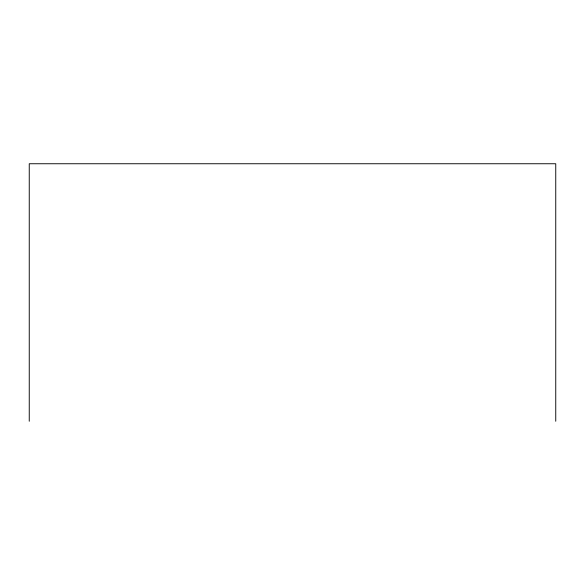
<?xml version="1.0" encoding="UTF-8"?>
<svg xmlns="http://www.w3.org/2000/svg" width="585" height="585" viewBox="0 0 585 585"><rect width="100%" height="100%" fill="white"/><g stroke="black" fill="none" stroke-linecap="round" stroke-linejoin="round"><path stroke-width="0.88" d="M555.75 421.251L555.75 163.749L29.25 163.749L29.25 421.251"/></g></svg>
